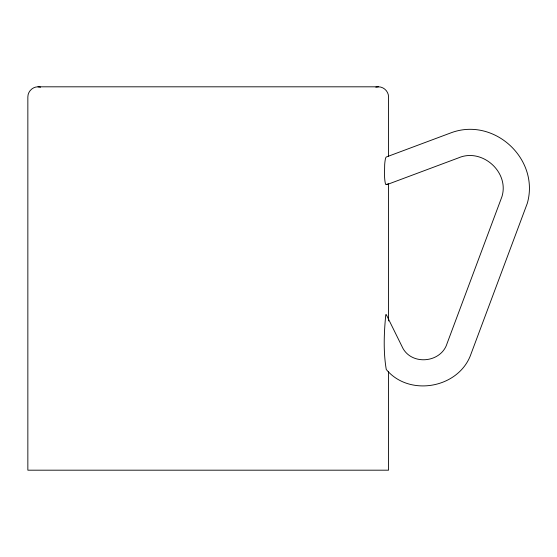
<?xml version="1.0" encoding="UTF-8"?>
<svg xmlns="http://www.w3.org/2000/svg" width="557" height="557" viewBox="0 0 557 557"><rect width="100%" height="100%" fill="white"/><g stroke="black" fill="none" stroke-linecap="round" stroke-linejoin="round"><path stroke-width="0.84" d="M387.024 184.583L458.397 157.916C481.923 147.626 509.509 172.016 501.954 196.607L447.062 343.516C441.276 362.447 412.876 365.775 403.031 348.543L386.266 314.594L385.792 314.635C384.017 332.724 383.216 351.523 386.266 369.486C409.416 397.385 459.26 388.138 471.041 353.883L527.305 203.305C539.984 158.856 493.648 116.336 450.481 133.019L386.266 157.011L385.792 157.666A15.011 1.956 -90 0 0 384.678 164.566L384.497 175.204A13.041 1.699 -90 0 0 385.347 183.344L385.792 184.569L388.556 183.796L388.556 320.957M388.556 156.155L388.556 96.946C388.591 91.522 383.85 86.781 378.426 86.815L37.98 86.815C32.557 86.781 27.815 91.522 27.85 96.946L27.85 470.185L388.556 470.185L388.556 371.804M375.801 87.157L378.426 86.815M37.98 86.815L40.605 87.157"/></g></svg>
